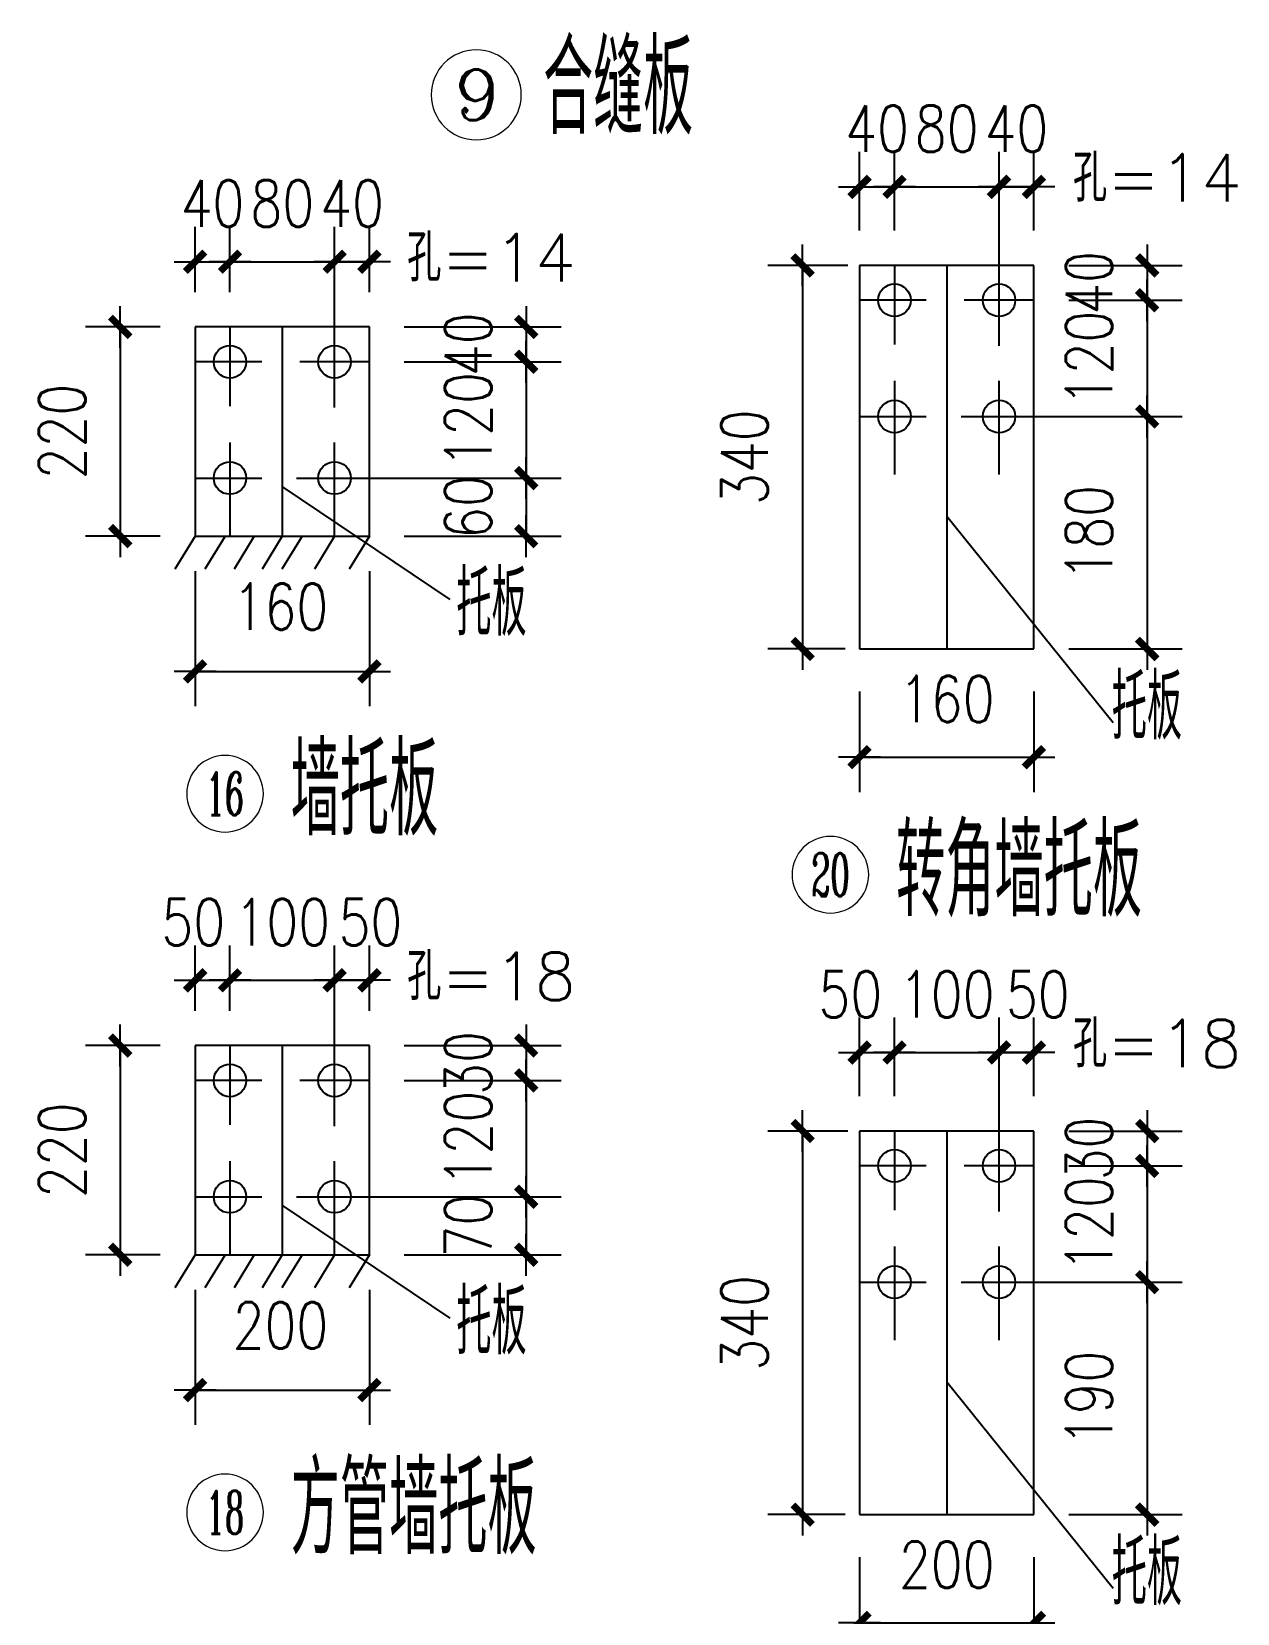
# Model space of a CAD drawing. Header units: millimetres. Extents: x 2451220 to 4527627, y -5186613 to -1639140.
# Drawn here: x 2491726 to 2494838, y -1704867 to -1700784 of the extents above; entities that cross this region are included whole.
import ezdxf
from ezdxf.enums import TextEntityAlignment as Align

# ---------------------------------------------------------------- set-up
doc = ezdxf.new("R2010")
doc.units = ezdxf.units.MM
doc.header["$LTSCALE"] = 1000
doc.header["$PDMODE"] = 34
doc.linetypes.add('CENTER', pattern=[50.8, 31.75, -6.35, 6.35, -6.35])
doc.layers.add('轴线层', color=1, linetype='CENTER', lineweight=15)
doc.layers.add('钢架', color=7, linetype='Continuous', lineweight=25)
doc.styles.add('COMPLEX', font='COMPLEX')
doc.styles.add('DIM_FONT', font='simplex.shx', dxfattribs={"width": 0.8, "bigfont": 'hztxt.shx'})
doc.styles.add('hz', font='gbenor.shx', dxfattribs={"width": 0.75, "height": 100, "bigfont": 'gbcbig.shx'})
doc.styles.get("Standard").update_dxf_attribs({"font": 'txt', "bigfont": 'gbcbig.shx'})
doc.dimstyles.new('WGH(3)', dxfattribs={"dimscale": 1.2, "dimtxt": 100, "dimasz": 0.3, "dimexe": 75, "dimexo": 75, "dimgap": 75, "dimtad": 1, "dimdec": 0, "dimlfac": 0.333333, "dimzin": 0, "dimdsep": 46, "dimtxsty": 'DIM_FONT', "dimblk1": '_DIMX', "dimblk2": '_DIMX', "dimsah": 1, "dimcen": 0.09, "dimclrd": 3, "dimclre": 3, "dimclrt": 7, "dimazin": 0, "dimtfac": 1, "dimtdec": 0, "dimtix": 1, "dimtmove": 2, "dimatfit": 3, "dimldrblk": '_DIMX', "dimfxl": 1, "dimtolj": 1, "dimtzin": 0, "dimarcsym": 0})

# ---------------------------------------------------------------- blocks, each defined once
blk = doc.blocks.new('轴线标号')
at = {"lineweight": 13}
blk.add_circle((0, 0), 0.5, dxfattribs=at)
at = {"layer": '钢架', "lineweight": 13, "style": 'COMPLEX', "width": 1.041667}
blk.add_attdef('A', text='', height=0.56, dxfattribs=at).set_placement((-0.25, -0.28), (0.25, -0.28), align=Align.FIT)
blk = doc.blocks.new('_DIMX')
blk.add_line((-150, 0), (150, 0))
at = {"const_width": 50}
blk.add_lwpolyline([(-70, -70), (70, 70)], dxfattribs=at)
blk = doc.blocks.new('*D380')
at = {"color": 3, "lineweight": -2}
for p, q in [((2493832.7, -1701387.8), (2493625.8, -1701387.8)), ((2493715.8, -1701388.1), (2493715.8, -1702377.4)), ((2493825.7, -1702377.8), (2493625.8, -1702377.8))]:
    blk.add_line(p, q, dxfattribs=at)
at = {"layer": 'Defpoints', "color": 0}
for p in [(2493922.7, -1701387.8), (2493715.8, -1702377.8), (2493915.7, -1702377.8)]:
    blk.add_point(p, dxfattribs=at)
at = {"color": 3, "lineweight": -2, "xscale": 0.36, "yscale": 0.36, "zscale": 0.36}
for p, rotation in [((2493715.8, -1701387.8), 90), ((2493715.8, -1702377.8), 270)]:
    blk.add_blockref('_DIMX', p, dxfattribs=dict(at, rotation=rotation))
at = {"color": 7, "insert": (2493565.8, -1701882.8), "char_height": 120, "attachment_point": 5, "rotation": 90, "style": 'DIM_FONT'}
blk.add_mtext('\\A1;340', dxfattribs=at)
blk = doc.blocks.new('*D1813')
at = {"color": 3, "lineweight": -2}
for p, q in [((2494402.7, -1701387.8), (2494695, -1701387.8)), ((2494605, -1701387.4), (2494605, -1701387)), ((2494605, -1701387.8), (2494605, -1701477.8)), ((2494402.7, -1701477.8), (2494695, -1701477.8)), ((2494605, -1701478.1), (2494605, -1701478.5))]:
    blk.add_line(p, q, dxfattribs=at)
at = {"layer": 'Defpoints', "color": 0}
for p in [(2494312.7, -1701387.8), (2494312.7, -1701477.8), (2494605, -1701477.8)]:
    blk.add_point(p, dxfattribs=at)
at = {"color": 3, "lineweight": -2, "xscale": 0.36, "yscale": 0.36, "zscale": 0.36}
for p, rotation in [((2494605, -1701387.8), 270), ((2494605, -1701477.8), 90)]:
    blk.add_blockref('_DIMX', p, dxfattribs=dict(at, rotation=rotation))
at = {"color": 7, "insert": (2494455, -1701432.8), "char_height": 120, "attachment_point": 5, "rotation": 90, "style": 'DIM_FONT'}
blk.add_mtext('\\A1;40', dxfattribs=at)
blk = doc.blocks.new('*D1814')
at = {"color": 3, "lineweight": -2}
for p, q in [((2494402.7, -1701477.8), (2494695, -1701477.8)), ((2494605, -1701477.4), (2494605, -1701477)), ((2494605, -1701477.8), (2494605, -1701777.8)), ((2494124.6, -1701777.8), (2494695, -1701777.8)), ((2494605, -1701778.1), (2494605, -1701778.5))]:
    blk.add_line(p, q, dxfattribs=at)
at = {"layer": 'Defpoints', "color": 0}
for p in [(2494312.7, -1701477.8), (2494034.6, -1701777.8), (2494605, -1701777.8)]:
    blk.add_point(p, dxfattribs=at)
at = {"color": 3, "lineweight": -2, "xscale": 0.36, "yscale": 0.36, "zscale": 0.36}
for p, rotation in [((2494605, -1701477.8), 270), ((2494605, -1701777.8), 90)]:
    blk.add_blockref('_DIMX', p, dxfattribs=dict(at, rotation=rotation))
at = {"color": 7, "insert": (2494455, -1701627.8), "char_height": 120, "attachment_point": 5, "rotation": 90, "style": 'DIM_FONT'}
blk.add_mtext('\\A1;120', dxfattribs=at)
blk = doc.blocks.new('*D1815')
at = {"color": 3, "lineweight": -2}
for p, q in [((2494402.7, -1701777.8), (2494695, -1701777.8)), ((2494605, -1701778.1), (2494605, -1702377.4)), ((2494402.7, -1702377.8), (2494695, -1702377.8))]:
    blk.add_line(p, q, dxfattribs=at)
at = {"layer": 'Defpoints', "color": 0}
for p in [(2494312.7, -1701777.8), (2494312.7, -1702377.8), (2494605, -1702377.8)]:
    blk.add_point(p, dxfattribs=at)
at = {"color": 3, "lineweight": -2, "xscale": 0.36, "yscale": 0.36, "zscale": 0.36}
for p, rotation in [((2494605, -1701777.8), 90), ((2494605, -1702377.8), 270)]:
    blk.add_blockref('_DIMX', p, dxfattribs=dict(at, rotation=rotation))
at = {"color": 7, "insert": (2494455, -1702077.8), "char_height": 120, "attachment_point": 5, "rotation": 90, "style": 'DIM_FONT'}
blk.add_mtext('\\A1;180', dxfattribs=at)
blk = doc.blocks.new('*D1816')
at = {"color": 3, "lineweight": -2}
for p, q in [((2493862.7, -1701297.8), (2493862.7, -1701095.1)), ((2493952.7, -1701297.8), (2493952.7, -1701095.1)), ((2493862.4, -1701185.1), (2493862, -1701185.1)), ((2493862.7, -1701185.1), (2493952.7, -1701185.1)), ((2493953.1, -1701185.1), (2493953.5, -1701185.1))]:
    blk.add_line(p, q, dxfattribs=at)
at = {"layer": 'Defpoints', "color": 0}
for p in [(2493952.7, -1701185.1), (2493862.7, -1701387.8), (2493952.7, -1701387.8)]:
    blk.add_point(p, dxfattribs=at)
at = {"color": 3, "lineweight": -2, "xscale": 0.36, "yscale": 0.36, "zscale": 0.36}
blk.add_blockref('_DIMX', (2493862.7, -1701185.1), dxfattribs=at)
at = {"color": 3, "lineweight": -2, "xscale": 0.36, "yscale": 0.36, "zscale": 0.36, "rotation": 180}
blk.add_blockref('_DIMX', (2493952.7, -1701185.1), dxfattribs=at)
at = {"color": 7, "insert": (2493907.7, -1701035.1), "char_height": 120, "attachment_point": 5, "style": 'DIM_FONT'}
blk.add_mtext('\\A1;40', dxfattribs=at)
blk = doc.blocks.new('*D1817')
at = {"color": 3, "lineweight": -2}
for p, q in [((2493952.7, -1701297.8), (2493952.7, -1701095.1)), ((2494222.7, -1701595.8), (2494222.7, -1701095.1)), ((2493952.4, -1701185.1), (2493952, -1701185.1)), ((2493952.7, -1701185.1), (2494222.7, -1701185.1)), ((2494223.1, -1701185.1), (2494223.5, -1701185.1))]:
    blk.add_line(p, q, dxfattribs=at)
at = {"layer": 'Defpoints', "color": 0}
for p in [(2494222.7, -1701185.1), (2493952.7, -1701387.8), (2494222.7, -1701685.8)]:
    blk.add_point(p, dxfattribs=at)
at = {"color": 3, "lineweight": -2, "xscale": 0.36, "yscale": 0.36, "zscale": 0.36}
blk.add_blockref('_DIMX', (2493952.7, -1701185.1), dxfattribs=at)
at = {"color": 3, "lineweight": -2, "xscale": 0.36, "yscale": 0.36, "zscale": 0.36, "rotation": 180}
blk.add_blockref('_DIMX', (2494222.7, -1701185.1), dxfattribs=at)
at = {"color": 7, "insert": (2494087.7, -1701035.1), "char_height": 120, "attachment_point": 5, "style": 'DIM_FONT'}
blk.add_mtext('\\A1;80', dxfattribs=at)
blk = doc.blocks.new('*D1818')
at = {"color": 3, "lineweight": -2}
for p, q in [((2494222.7, -1701595.8), (2494222.7, -1701095.1)), ((2494312.7, -1701297.8), (2494312.7, -1701095.1)), ((2494222.4, -1701185.1), (2494222, -1701185.1)), ((2494222.7, -1701185.1), (2494312.7, -1701185.1)), ((2494313.1, -1701185.1), (2494313.5, -1701185.1))]:
    blk.add_line(p, q, dxfattribs=at)
at = {"layer": 'Defpoints', "color": 0}
for p in [(2494312.7, -1701185.1), (2494312.7, -1701387.8), (2494222.7, -1701685.8)]:
    blk.add_point(p, dxfattribs=at)
at = {"color": 3, "lineweight": -2, "xscale": 0.36, "yscale": 0.36, "zscale": 0.36}
blk.add_blockref('_DIMX', (2494222.7, -1701185.1), dxfattribs=at)
at = {"color": 3, "lineweight": -2, "xscale": 0.36, "yscale": 0.36, "zscale": 0.36, "rotation": 180}
blk.add_blockref('_DIMX', (2494312.7, -1701185.1), dxfattribs=at)
at = {"color": 7, "insert": (2494267.7, -1701035.1), "char_height": 120, "attachment_point": 5, "style": 'DIM_FONT'}
blk.add_mtext('\\A1;40', dxfattribs=at)
blk = doc.blocks.new('*D381')
at = {"color": 3, "lineweight": -2}
for p, q in [((2493862.7, -1702487.9), (2493862.7, -1702747)), ((2494312.7, -1702487.9), (2494312.7, -1702747)), ((2493863.1, -1702657), (2494312.4, -1702657))]:
    blk.add_line(p, q, dxfattribs=at)
at = {"layer": 'Defpoints', "color": 0}
for p in [(2493862.7, -1702397.9), (2494312.7, -1702397.9), (2494312.7, -1702657)]:
    blk.add_point(p, dxfattribs=at)
at = {"color": 3, "lineweight": -2, "xscale": 0.36, "yscale": 0.36, "zscale": 0.36, "rotation": 180}
blk.add_blockref('_DIMX', (2493862.7, -1702657), dxfattribs=at)
at = {"color": 3, "lineweight": -2, "xscale": 0.36, "yscale": 0.36, "zscale": 0.36}
blk.add_blockref('_DIMX', (2494312.7, -1702657), dxfattribs=at)
at = {"color": 7, "insert": (2494087.7, -1702507), "char_height": 120, "attachment_point": 5, "style": 'DIM_FONT'}
blk.add_mtext('\\A1;160', dxfattribs=at)
blk = doc.blocks.new('*D1819')
at = {"color": 3, "lineweight": -2}
for p, q in [((2492057.7, -1701546.6), (2491864.5, -1701546.6)), ((2491954.5, -1701547), (2491954.5, -1702086.3)), ((2492057.7, -1702086.6), (2491864.5, -1702086.6))]:
    blk.add_line(p, q, dxfattribs=at)
at = {"layer": 'Defpoints', "color": 0}
for p in [(2492147.7, -1701546.6), (2491954.5, -1702086.6), (2492147.7, -1702086.6)]:
    blk.add_point(p, dxfattribs=at)
at = {"color": 3, "lineweight": -2, "xscale": 0.36, "yscale": 0.36, "zscale": 0.36}
for p, rotation in [((2491954.5, -1701546.6), 90), ((2491954.5, -1702086.6), 270)]:
    blk.add_blockref('_DIMX', p, dxfattribs=dict(at, rotation=rotation))
at = {"color": 7, "insert": (2491804.5, -1701816.6), "char_height": 120, "attachment_point": 5, "rotation": 90, "style": 'DIM_FONT'}
blk.add_mtext('\\A1;220', dxfattribs=at)
blk = doc.blocks.new('*D1820')
at = {"color": 3, "lineweight": -2}
for p, q in [((2492687.7, -1701546.6), (2493092.3, -1701546.6)), ((2493002.3, -1701546.3), (2493002.3, -1701545.9)), ((2493002.3, -1701546.6), (2493002.3, -1701636.6)), ((2492687.7, -1701636.6), (2493092.3, -1701636.6)), ((2493002.3, -1701637), (2493002.3, -1701637.3))]:
    blk.add_line(p, q, dxfattribs=at)
at = {"layer": 'Defpoints', "color": 0}
for p in [(2492597.7, -1701546.6), (2492597.7, -1701636.6), (2493002.3, -1701636.6)]:
    blk.add_point(p, dxfattribs=at)
at = {"color": 3, "lineweight": -2, "xscale": 0.36, "yscale": 0.36, "zscale": 0.36}
for p, rotation in [((2493002.3, -1701546.6), 270), ((2493002.3, -1701636.6), 90)]:
    blk.add_blockref('_DIMX', p, dxfattribs=dict(at, rotation=rotation))
at = {"color": 7, "insert": (2492852.3, -1701591.6), "char_height": 120, "attachment_point": 5, "rotation": 90, "style": 'DIM_FONT'}
blk.add_mtext('\\A1;40', dxfattribs=at)
blk = doc.blocks.new('*D1821')
at = {"color": 3, "lineweight": -2}
for p, q in [((2492687.7, -1701636.6), (2493092.3, -1701636.6)), ((2493002.3, -1701636.3), (2493002.3, -1701635.9)), ((2493002.3, -1701636.6), (2493002.3, -1701936.6)), ((2492409.6, -1701936.6), (2493092.3, -1701936.6)), ((2493002.3, -1701937), (2493002.3, -1701937.3))]:
    blk.add_line(p, q, dxfattribs=at)
at = {"layer": 'Defpoints', "color": 0}
for p in [(2492597.7, -1701636.6), (2492319.6, -1701936.6), (2493002.3, -1701936.6)]:
    blk.add_point(p, dxfattribs=at)
at = {"color": 3, "lineweight": -2, "xscale": 0.36, "yscale": 0.36, "zscale": 0.36}
for p, rotation in [((2493002.3, -1701636.6), 270), ((2493002.3, -1701936.6), 90)]:
    blk.add_blockref('_DIMX', p, dxfattribs=dict(at, rotation=rotation))
at = {"color": 7, "insert": (2492852.3, -1701786.6), "char_height": 120, "attachment_point": 5, "rotation": 90, "style": 'DIM_FONT'}
blk.add_mtext('\\A1;120', dxfattribs=at)
blk = doc.blocks.new('*D1822')
at = {"color": 3, "lineweight": -2}
for p, q in [((2492409.6, -1701936.6), (2493092.3, -1701936.6)), ((2493002.3, -1701936.3), (2493002.3, -1701935.9)), ((2493002.3, -1701936.6), (2493002.3, -1702086.6)), ((2492687.7, -1702086.6), (2493092.3, -1702086.6)), ((2493002.3, -1702087), (2493002.3, -1702087.3))]:
    blk.add_line(p, q, dxfattribs=at)
at = {"layer": 'Defpoints', "color": 0}
for p in [(2492319.6, -1701936.6), (2492597.7, -1702086.6), (2493002.3, -1702086.6)]:
    blk.add_point(p, dxfattribs=at)
at = {"color": 3, "lineweight": -2, "xscale": 0.36, "yscale": 0.36, "zscale": 0.36}
for p, rotation in [((2493002.3, -1701936.6), 270), ((2493002.3, -1702086.6), 90)]:
    blk.add_blockref('_DIMX', p, dxfattribs=dict(at, rotation=rotation))
at = {"color": 7, "insert": (2492852.3, -1702011.6), "char_height": 120, "attachment_point": 5, "rotation": 90, "style": 'DIM_FONT'}
blk.add_mtext('\\A1;60', dxfattribs=at)
blk = doc.blocks.new('*D1823')
at = {"color": 3, "lineweight": -2}
for p, q in [((2492147.7, -1701456.6), (2492147.7, -1701288.2)), ((2492237.7, -1701456.6), (2492237.7, -1701288.2)), ((2492147.4, -1701378.2), (2492147, -1701378.2)), ((2492147.7, -1701378.2), (2492237.7, -1701378.2)), ((2492238.1, -1701378.2), (2492238.5, -1701378.2))]:
    blk.add_line(p, q, dxfattribs=at)
at = {"layer": 'Defpoints', "color": 0}
for p in [(2492237.7, -1701378.2), (2492147.7, -1701546.6), (2492237.7, -1701546.6)]:
    blk.add_point(p, dxfattribs=at)
at = {"color": 3, "lineweight": -2, "xscale": 0.36, "yscale": 0.36, "zscale": 0.36}
blk.add_blockref('_DIMX', (2492147.7, -1701378.2), dxfattribs=at)
at = {"color": 3, "lineweight": -2, "xscale": 0.36, "yscale": 0.36, "zscale": 0.36, "rotation": 180}
blk.add_blockref('_DIMX', (2492237.7, -1701378.2), dxfattribs=at)
at = {"color": 7, "insert": (2492192.7, -1701228.2), "char_height": 120, "attachment_point": 5, "style": 'DIM_FONT'}
blk.add_mtext('\\A1;40', dxfattribs=at)
blk = doc.blocks.new('*D1824')
at = {"color": 3, "lineweight": -2}
for p, q in [((2492237.7, -1701456.6), (2492237.7, -1701288.2)), ((2492507.7, -1701754.6), (2492507.7, -1701288.2)), ((2492237.4, -1701378.2), (2492237, -1701378.2)), ((2492237.7, -1701378.2), (2492507.7, -1701378.2)), ((2492508.1, -1701378.2), (2492508.5, -1701378.2))]:
    blk.add_line(p, q, dxfattribs=at)
at = {"layer": 'Defpoints', "color": 0}
for p in [(2492507.7, -1701378.2), (2492237.7, -1701546.6), (2492507.7, -1701844.6)]:
    blk.add_point(p, dxfattribs=at)
at = {"color": 3, "lineweight": -2, "xscale": 0.36, "yscale": 0.36, "zscale": 0.36}
blk.add_blockref('_DIMX', (2492237.7, -1701378.2), dxfattribs=at)
at = {"color": 3, "lineweight": -2, "xscale": 0.36, "yscale": 0.36, "zscale": 0.36, "rotation": 180}
blk.add_blockref('_DIMX', (2492507.7, -1701378.2), dxfattribs=at)
at = {"color": 7, "insert": (2492372.7, -1701228.2), "char_height": 120, "attachment_point": 5, "style": 'DIM_FONT'}
blk.add_mtext('\\A1;80', dxfattribs=at)
blk = doc.blocks.new('*D1825')
at = {"color": 3, "lineweight": -2}
for p, q in [((2492507.7, -1701754.6), (2492507.7, -1701288.2)), ((2492597.7, -1701456.6), (2492597.7, -1701288.2)), ((2492507.4, -1701378.2), (2492507, -1701378.2)), ((2492507.7, -1701378.2), (2492597.7, -1701378.2)), ((2492598.1, -1701378.2), (2492598.5, -1701378.2))]:
    blk.add_line(p, q, dxfattribs=at)
at = {"layer": 'Defpoints', "color": 0}
for p in [(2492597.7, -1701378.2), (2492597.7, -1701546.6), (2492507.7, -1701844.6)]:
    blk.add_point(p, dxfattribs=at)
at = {"color": 3, "lineweight": -2, "xscale": 0.36, "yscale": 0.36, "zscale": 0.36}
blk.add_blockref('_DIMX', (2492507.7, -1701378.2), dxfattribs=at)
at = {"color": 3, "lineweight": -2, "xscale": 0.36, "yscale": 0.36, "zscale": 0.36, "rotation": 180}
blk.add_blockref('_DIMX', (2492597.7, -1701378.2), dxfattribs=at)
at = {"color": 7, "insert": (2492552.7, -1701228.2), "char_height": 120, "attachment_point": 5, "style": 'DIM_FONT'}
blk.add_mtext('\\A1;40', dxfattribs=at)
blk = doc.blocks.new('*D382')
at = {"color": 3, "lineweight": -2}
for p, q in [((2492147.7, -1702176.6), (2492147.7, -1702525.7)), ((2492597.7, -1702176.6), (2492597.7, -1702525.7)), ((2492148.1, -1702435.7), (2492597.4, -1702435.7))]:
    blk.add_line(p, q, dxfattribs=at)
at = {"layer": 'Defpoints', "color": 0}
for p in [(2492147.7, -1702086.6), (2492597.7, -1702086.6), (2492597.7, -1702435.7)]:
    blk.add_point(p, dxfattribs=at)
at = {"color": 3, "lineweight": -2, "xscale": 0.36, "yscale": 0.36, "zscale": 0.36, "rotation": 180}
blk.add_blockref('_DIMX', (2492147.7, -1702435.7), dxfattribs=at)
at = {"color": 3, "lineweight": -2, "xscale": 0.36, "yscale": 0.36, "zscale": 0.36}
blk.add_blockref('_DIMX', (2492597.7, -1702435.7), dxfattribs=at)
at = {"color": 7, "insert": (2492368.1, -1702268.7), "char_height": 120, "attachment_point": 5, "style": 'DIM_FONT'}
blk.add_mtext('\\A1;160', dxfattribs=at)
blk = doc.blocks.new('*D1826')
at = {"color": 3, "lineweight": -2}
for p, q in [((2492057.7, -1703401.4), (2491864.5, -1703401.4)), ((2491954.5, -1703401.7), (2491954.5, -1703941)), ((2492057.7, -1703941.4), (2491864.5, -1703941.4))]:
    blk.add_line(p, q, dxfattribs=at)
at = {"layer": 'Defpoints', "color": 0}
for p in [(2492147.7, -1703401.4), (2491954.5, -1703941.4), (2492147.7, -1703941.4)]:
    blk.add_point(p, dxfattribs=at)
at = {"color": 3, "lineweight": -2, "xscale": 0.36, "yscale": 0.36, "zscale": 0.36}
for p, rotation in [((2491954.5, -1703401.4), 90), ((2491954.5, -1703941.4), 270)]:
    blk.add_blockref('_DIMX', p, dxfattribs=dict(at, rotation=rotation))
at = {"color": 7, "insert": (2491804.5, -1703671.4), "char_height": 120, "attachment_point": 5, "rotation": 90, "style": 'DIM_FONT'}
blk.add_mtext('\\A1;220', dxfattribs=at)
blk = doc.blocks.new('*D1827')
at = {"color": 3, "lineweight": -2}
for p, q in [((2492687.7, -1703401.4), (2493092.3, -1703401.4)), ((2493002.3, -1703401), (2493002.3, -1703400.6)), ((2493002.3, -1703401.4), (2493002.3, -1703491.4)), ((2492687.7, -1703491.4), (2493092.3, -1703491.4)), ((2493002.3, -1703491.7), (2493002.3, -1703492.1))]:
    blk.add_line(p, q, dxfattribs=at)
at = {"layer": 'Defpoints', "color": 0}
for p in [(2492597.7, -1703401.4), (2492597.7, -1703491.4), (2493002.3, -1703491.4)]:
    blk.add_point(p, dxfattribs=at)
at = {"color": 3, "lineweight": -2, "xscale": 0.36, "yscale": 0.36, "zscale": 0.36}
for p, rotation in [((2493002.3, -1703401.4), 270), ((2493002.3, -1703491.4), 90)]:
    blk.add_blockref('_DIMX', p, dxfattribs=dict(at, rotation=rotation))
at = {"color": 7, "insert": (2492852.3, -1703446.4), "char_height": 120, "attachment_point": 5, "rotation": 90, "style": 'DIM_FONT'}
blk.add_mtext('\\A1;30', dxfattribs=at)
blk = doc.blocks.new('*D1828')
at = {"color": 3, "lineweight": -2}
for p, q in [((2492687.7, -1703491.4), (2493092.3, -1703491.4)), ((2493002.3, -1703491), (2493002.3, -1703490.6)), ((2493002.3, -1703491.4), (2493002.3, -1703791.4)), ((2492409.6, -1703791.4), (2493092.3, -1703791.4)), ((2493002.3, -1703791.7), (2493002.3, -1703792.1))]:
    blk.add_line(p, q, dxfattribs=at)
at = {"layer": 'Defpoints', "color": 0}
for p in [(2492597.7, -1703491.4), (2492319.6, -1703791.4), (2493002.3, -1703791.4)]:
    blk.add_point(p, dxfattribs=at)
at = {"color": 3, "lineweight": -2, "xscale": 0.36, "yscale": 0.36, "zscale": 0.36}
for p, rotation in [((2493002.3, -1703491.4), 270), ((2493002.3, -1703791.4), 90)]:
    blk.add_blockref('_DIMX', p, dxfattribs=dict(at, rotation=rotation))
at = {"color": 7, "insert": (2492852.3, -1703641.4), "char_height": 120, "attachment_point": 5, "rotation": 90, "style": 'DIM_FONT'}
blk.add_mtext('\\A1;120', dxfattribs=at)
blk = doc.blocks.new('*D1829')
at = {"color": 3, "lineweight": -2}
for p, q in [((2492409.6, -1703791.4), (2493092.3, -1703791.4)), ((2493002.3, -1703791), (2493002.3, -1703790.6)), ((2493002.3, -1703791.4), (2493002.3, -1703941.4)), ((2492687.7, -1703941.4), (2493092.3, -1703941.4)), ((2493002.3, -1703941.7), (2493002.3, -1703942.1))]:
    blk.add_line(p, q, dxfattribs=at)
at = {"layer": 'Defpoints', "color": 0}
for p in [(2492319.6, -1703791.4), (2492597.7, -1703941.4), (2493002.3, -1703941.4)]:
    blk.add_point(p, dxfattribs=at)
at = {"color": 3, "lineweight": -2, "xscale": 0.36, "yscale": 0.36, "zscale": 0.36}
for p, rotation in [((2493002.3, -1703791.4), 270), ((2493002.3, -1703941.4), 90)]:
    blk.add_blockref('_DIMX', p, dxfattribs=dict(at, rotation=rotation))
at = {"color": 7, "insert": (2492852.3, -1703866.4), "char_height": 120, "attachment_point": 5, "rotation": 90, "style": 'DIM_FONT'}
blk.add_mtext('\\A1;70', dxfattribs=at)
blk = doc.blocks.new('*D1830')
at = {"color": 3, "lineweight": -2}
for p, q in [((2492147.7, -1703311.4), (2492147.7, -1703142.9)), ((2492237.7, -1703311.4), (2492237.7, -1703142.9)), ((2492147.4, -1703232.9), (2492147, -1703232.9)), ((2492147.7, -1703232.9), (2492237.7, -1703232.9)), ((2492238.1, -1703232.9), (2492238.5, -1703232.9))]:
    blk.add_line(p, q, dxfattribs=at)
at = {"layer": 'Defpoints', "color": 0}
for p in [(2492237.7, -1703232.9), (2492147.7, -1703401.4), (2492237.7, -1703401.4)]:
    blk.add_point(p, dxfattribs=at)
at = {"color": 3, "lineweight": -2, "xscale": 0.36, "yscale": 0.36, "zscale": 0.36}
blk.add_blockref('_DIMX', (2492147.7, -1703232.9), dxfattribs=at)
at = {"color": 3, "lineweight": -2, "xscale": 0.36, "yscale": 0.36, "zscale": 0.36, "rotation": 180}
blk.add_blockref('_DIMX', (2492237.7, -1703232.9), dxfattribs=at)
at = {"color": 7, "insert": (2492142.9, -1703082.9), "char_height": 120, "attachment_point": 5, "style": 'DIM_FONT'}
blk.add_mtext('\\A1;50', dxfattribs=at)
blk = doc.blocks.new('*D1831')
at = {"color": 3, "lineweight": -2}
for p, q in [((2492237.7, -1703311.4), (2492237.7, -1703142.9)), ((2492507.7, -1703609.4), (2492507.7, -1703142.9)), ((2492237.4, -1703232.9), (2492237, -1703232.9)), ((2492237.7, -1703232.9), (2492507.7, -1703232.9)), ((2492508.1, -1703232.9), (2492508.5, -1703232.9))]:
    blk.add_line(p, q, dxfattribs=at)
at = {"layer": 'Defpoints', "color": 0}
for p in [(2492507.7, -1703232.9), (2492237.7, -1703401.4), (2492507.7, -1703699.4)]:
    blk.add_point(p, dxfattribs=at)
at = {"color": 3, "lineweight": -2, "xscale": 0.36, "yscale": 0.36, "zscale": 0.36}
blk.add_blockref('_DIMX', (2492237.7, -1703232.9), dxfattribs=at)
at = {"color": 3, "lineweight": -2, "xscale": 0.36, "yscale": 0.36, "zscale": 0.36, "rotation": 180}
blk.add_blockref('_DIMX', (2492507.7, -1703232.9), dxfattribs=at)
at = {"color": 7, "insert": (2492372.7, -1703082.9), "char_height": 120, "attachment_point": 5, "style": 'DIM_FONT'}
blk.add_mtext('\\A1;100', dxfattribs=at)
blk = doc.blocks.new('*D1832')
at = {"color": 3, "lineweight": -2}
for p, q in [((2492507.7, -1703609.4), (2492507.7, -1703142.9)), ((2492597.7, -1703311.4), (2492597.7, -1703142.9)), ((2492507.4, -1703232.9), (2492507, -1703232.9)), ((2492507.7, -1703232.9), (2492597.7, -1703232.9)), ((2492598.1, -1703232.9), (2492598.5, -1703232.9))]:
    blk.add_line(p, q, dxfattribs=at)
at = {"layer": 'Defpoints', "color": 0}
for p in [(2492597.7, -1703232.9), (2492597.7, -1703401.4), (2492507.7, -1703699.4)]:
    blk.add_point(p, dxfattribs=at)
at = {"color": 3, "lineweight": -2, "xscale": 0.36, "yscale": 0.36, "zscale": 0.36}
blk.add_blockref('_DIMX', (2492507.7, -1703232.9), dxfattribs=at)
at = {"color": 3, "lineweight": -2, "xscale": 0.36, "yscale": 0.36, "zscale": 0.36, "rotation": 180}
blk.add_blockref('_DIMX', (2492597.7, -1703232.9), dxfattribs=at)
at = {"color": 7, "insert": (2492600.3, -1703082.9), "char_height": 120, "attachment_point": 5, "style": 'DIM_FONT'}
blk.add_mtext('\\A1;50', dxfattribs=at)
blk = doc.blocks.new('*D383')
at = {"color": 3, "lineweight": -2}
for p, q in [((2492147.7, -1704031.4), (2492147.7, -1704380.5)), ((2492597.7, -1704031.4), (2492597.7, -1704380.5)), ((2492148.1, -1704290.5), (2492597.4, -1704290.5))]:
    blk.add_line(p, q, dxfattribs=at)
at = {"layer": 'Defpoints', "color": 0}
for p in [(2492147.7, -1703941.4), (2492597.7, -1703941.4), (2492597.7, -1704290.5)]:
    blk.add_point(p, dxfattribs=at)
at = {"color": 3, "lineweight": -2, "xscale": 0.36, "yscale": 0.36, "zscale": 0.36, "rotation": 180}
blk.add_blockref('_DIMX', (2492147.7, -1704290.5), dxfattribs=at)
at = {"color": 3, "lineweight": -2, "xscale": 0.36, "yscale": 0.36, "zscale": 0.36}
blk.add_blockref('_DIMX', (2492597.7, -1704290.5), dxfattribs=at)
at = {"color": 7, "insert": (2492368.1, -1704123.5), "char_height": 120, "attachment_point": 5, "style": 'DIM_FONT'}
blk.add_mtext('\\A1;200', dxfattribs=at)
blk = doc.blocks.new('*D384')
at = {"color": 3, "lineweight": -2}
for p, q in [((2493832.7, -1703622), (2493625.8, -1703622)), ((2493715.8, -1703622.3), (2493715.8, -1704611.6)), ((2493825.7, -1704612), (2493625.8, -1704612))]:
    blk.add_line(p, q, dxfattribs=at)
at = {"layer": 'Defpoints', "color": 0}
for p in [(2493922.7, -1703622), (2493715.8, -1704612), (2493915.7, -1704612)]:
    blk.add_point(p, dxfattribs=at)
at = {"color": 3, "lineweight": -2, "xscale": 0.36, "yscale": 0.36, "zscale": 0.36}
for p, rotation in [((2493715.8, -1703622), 90), ((2493715.8, -1704612), 270)]:
    blk.add_blockref('_DIMX', p, dxfattribs=dict(at, rotation=rotation))
at = {"color": 7, "insert": (2493565.8, -1704117), "char_height": 120, "attachment_point": 5, "rotation": 90, "style": 'DIM_FONT'}
blk.add_mtext('\\A1;340', dxfattribs=at)
blk = doc.blocks.new('*D1833')
at = {"color": 3, "lineweight": -2}
for p, q in [((2494402.7, -1703622), (2494695, -1703622)), ((2494605, -1703621.6), (2494605, -1703621.2)), ((2494605, -1703622), (2494605, -1703712)), ((2494402.7, -1703712), (2494695, -1703712)), ((2494605, -1703712.3), (2494605, -1703712.7))]:
    blk.add_line(p, q, dxfattribs=at)
at = {"layer": 'Defpoints', "color": 0}
for p in [(2494312.7, -1703622), (2494312.7, -1703712), (2494605, -1703712)]:
    blk.add_point(p, dxfattribs=at)
at = {"color": 3, "lineweight": -2, "xscale": 0.36, "yscale": 0.36, "zscale": 0.36}
for p, rotation in [((2494605, -1703622), 270), ((2494605, -1703712), 90)]:
    blk.add_blockref('_DIMX', p, dxfattribs=dict(at, rotation=rotation))
at = {"color": 7, "insert": (2494455, -1703667), "char_height": 120, "attachment_point": 5, "rotation": 90, "style": 'DIM_FONT'}
blk.add_mtext('\\A1;30', dxfattribs=at)
blk = doc.blocks.new('*D1834')
at = {"color": 3, "lineweight": -2}
for p, q in [((2494402.7, -1703712), (2494695, -1703712)), ((2494605, -1703711.6), (2494605, -1703711.2)), ((2494605, -1703712), (2494605, -1704012)), ((2494124.6, -1704012), (2494695, -1704012)), ((2494605, -1704012.3), (2494605, -1704012.7))]:
    blk.add_line(p, q, dxfattribs=at)
at = {"layer": 'Defpoints', "color": 0}
for p in [(2494312.7, -1703712), (2494034.6, -1704012), (2494605, -1704012)]:
    blk.add_point(p, dxfattribs=at)
at = {"color": 3, "lineweight": -2, "xscale": 0.36, "yscale": 0.36, "zscale": 0.36}
for p, rotation in [((2494605, -1703712), 270), ((2494605, -1704012), 90)]:
    blk.add_blockref('_DIMX', p, dxfattribs=dict(at, rotation=rotation))
at = {"color": 7, "insert": (2494455, -1703862), "char_height": 120, "attachment_point": 5, "rotation": 90, "style": 'DIM_FONT'}
blk.add_mtext('\\A1;120', dxfattribs=at)
blk = doc.blocks.new('*D1835')
at = {"color": 3, "lineweight": -2}
for p, q in [((2494402.7, -1704012), (2494695, -1704012)), ((2494605, -1704012.3), (2494605, -1704611.6)), ((2494402.7, -1704612), (2494695, -1704612))]:
    blk.add_line(p, q, dxfattribs=at)
at = {"layer": 'Defpoints', "color": 0}
for p in [(2494312.7, -1704012), (2494312.7, -1704612), (2494605, -1704612)]:
    blk.add_point(p, dxfattribs=at)
at = {"color": 3, "lineweight": -2, "xscale": 0.36, "yscale": 0.36, "zscale": 0.36}
for p, rotation in [((2494605, -1704012), 90), ((2494605, -1704612), 270)]:
    blk.add_blockref('_DIMX', p, dxfattribs=dict(at, rotation=rotation))
at = {"color": 7, "insert": (2494455, -1704312), "char_height": 120, "attachment_point": 5, "rotation": 90, "style": 'DIM_FONT'}
blk.add_mtext('\\A1;190', dxfattribs=at)
blk = doc.blocks.new('*D1836')
at = {"color": 3, "lineweight": -2}
for p, q in [((2493862.7, -1703532), (2493862.7, -1703329.3)), ((2493952.7, -1703532), (2493952.7, -1703329.3)), ((2493862.4, -1703419.3), (2493862, -1703419.3)), ((2493862.7, -1703419.3), (2493952.7, -1703419.3)), ((2493953.1, -1703419.3), (2493953.5, -1703419.3))]:
    blk.add_line(p, q, dxfattribs=at)
at = {"layer": 'Defpoints', "color": 0}
for p in [(2493952.7, -1703419.3), (2493862.7, -1703622), (2493952.7, -1703622)]:
    blk.add_point(p, dxfattribs=at)
at = {"color": 3, "lineweight": -2, "xscale": 0.36, "yscale": 0.36, "zscale": 0.36}
blk.add_blockref('_DIMX', (2493862.7, -1703419.3), dxfattribs=at)
at = {"color": 3, "lineweight": -2, "xscale": 0.36, "yscale": 0.36, "zscale": 0.36, "rotation": 180}
blk.add_blockref('_DIMX', (2493952.7, -1703419.3), dxfattribs=at)
at = {"color": 7, "insert": (2493838.9, -1703269.3), "char_height": 120, "attachment_point": 5, "style": 'DIM_FONT'}
blk.add_mtext('\\A1;50', dxfattribs=at)
blk = doc.blocks.new('*D1837')
at = {"color": 3, "lineweight": -2}
for p, q in [((2493952.7, -1703532), (2493952.7, -1703329.3)), ((2494222.7, -1703830), (2494222.7, -1703329.3)), ((2493952.4, -1703419.3), (2493952, -1703419.3)), ((2493952.7, -1703419.3), (2494222.7, -1703419.3)), ((2494223.1, -1703419.3), (2494223.5, -1703419.3))]:
    blk.add_line(p, q, dxfattribs=at)
at = {"layer": 'Defpoints', "color": 0}
for p in [(2494222.7, -1703419.3), (2493952.7, -1703622), (2494222.7, -1703920)]:
    blk.add_point(p, dxfattribs=at)
at = {"color": 3, "lineweight": -2, "xscale": 0.36, "yscale": 0.36, "zscale": 0.36}
blk.add_blockref('_DIMX', (2493952.7, -1703419.3), dxfattribs=at)
at = {"color": 3, "lineweight": -2, "xscale": 0.36, "yscale": 0.36, "zscale": 0.36, "rotation": 180}
blk.add_blockref('_DIMX', (2494222.7, -1703419.3), dxfattribs=at)
at = {"color": 7, "insert": (2494087.7, -1703269.3), "char_height": 120, "attachment_point": 5, "style": 'DIM_FONT'}
blk.add_mtext('\\A1;100', dxfattribs=at)
blk = doc.blocks.new('*D1838')
at = {"color": 3, "lineweight": -2}
for p, q in [((2494222.7, -1703830), (2494222.7, -1703329.3)), ((2494312.7, -1703532), (2494312.7, -1703329.3)), ((2494222.4, -1703419.3), (2494222, -1703419.3)), ((2494222.7, -1703419.3), (2494312.7, -1703419.3)), ((2494313.1, -1703419.3), (2494313.5, -1703419.3))]:
    blk.add_line(p, q, dxfattribs=at)
at = {"layer": 'Defpoints', "color": 0}
for p in [(2494312.7, -1703419.3), (2494312.7, -1703622), (2494222.7, -1703920)]:
    blk.add_point(p, dxfattribs=at)
at = {"color": 3, "lineweight": -2, "xscale": 0.36, "yscale": 0.36, "zscale": 0.36}
blk.add_blockref('_DIMX', (2494222.7, -1703419.3), dxfattribs=at)
at = {"color": 3, "lineweight": -2, "xscale": 0.36, "yscale": 0.36, "zscale": 0.36, "rotation": 180}
blk.add_blockref('_DIMX', (2494312.7, -1703419.3), dxfattribs=at)
at = {"color": 7, "insert": (2494322.8, -1703269.3), "char_height": 120, "attachment_point": 5, "style": 'DIM_FONT'}
blk.add_mtext('\\A1;50', dxfattribs=at)
blk = doc.blocks.new('*D385')
at = {"color": 3, "lineweight": -2}
for p, q in [((2493862.7, -1704722.1), (2493862.7, -1704981.2)), ((2494312.7, -1704722.1), (2494312.7, -1704981.2)), ((2493863.1, -1704891.2), (2494312.4, -1704891.2))]:
    blk.add_line(p, q, dxfattribs=at)
at = {"layer": 'Defpoints', "color": 0}
for p in [(2493862.7, -1704632.1), (2494312.7, -1704632.1), (2494312.7, -1704891.2)]:
    blk.add_point(p, dxfattribs=at)
at = {"color": 3, "lineweight": -2, "xscale": 0.36, "yscale": 0.36, "zscale": 0.36, "rotation": 180}
blk.add_blockref('_DIMX', (2493862.7, -1704891.2), dxfattribs=at)
at = {"color": 3, "lineweight": -2, "xscale": 0.36, "yscale": 0.36, "zscale": 0.36}
blk.add_blockref('_DIMX', (2494312.7, -1704891.2), dxfattribs=at)
at = {"color": 7, "insert": (2494087.7, -1704741.2), "char_height": 120, "attachment_point": 5, "style": 'DIM_FONT'}
blk.add_mtext('\\A1;200', dxfattribs=at)

msp = doc.modelspace()

# ---------------------------------------------------------------- linework, layer by layer
for p, q in [((2493862.7, -1701387.8), (2493862.7, -1702377.8)), ((2494312.7, -1701387.8), (2493862.7, -1701387.8)), ((2493952.7, -1701387.8), (2493952.7, -1701592.1)), ((2494087.7, -1701387.8), (2494087.7, -1702377.8)), ((2494222.7, -1701592.1), (2494222.7, -1701387.8)), ((2494312.7, -1702377.8), (2494312.7, -1701387.8)), ((2494034.6, -1701477.8), (2493862.7, -1701477.8)), ((2494312.7, -1701477.8), (2494132.6, -1701477.8)), ((2492147.7, -1701546.6), (2492147.7, -1702086.6)), ((2492597.7, -1701546.6), (2492147.7, -1701546.6)), ((2492237.7, -1701546.6), (2492237.7, -1701750.9)), ((2492372.7, -1701546.6), (2492372.7, -1702086.6)), ((2492507.7, -1701750.9), (2492507.7, -1701546.6)), ((2492597.7, -1702086.6), (2492597.7, -1701546.6)), ((2492319.6, -1701636.6), (2492147.7, -1701636.6)), ((2492597.7, -1701636.6), (2492417.6, -1701636.6)), ((2493952.7, -1701685.8), (2493952.7, -1701927.8)), ((2494222.7, -1701927.8), (2494222.7, -1701685.8)), ((2493862.7, -1701777.8), (2494034.6, -1701777.8)), ((2494132.6, -1701777.8), (2494312.7, -1701777.8)), ((2492237.7, -1701844.6), (2492237.7, -1702086.6)), ((2492507.7, -1702086.6), (2492507.7, -1701844.6)), ((2492147.7, -1701936.6), (2492319.6, -1701936.6)), ((2492805.8, -1702250.5), (2492372.7, -1701958.8)), ((2492417.6, -1701936.6), (2492597.7, -1701936.6)), ((2494517, -1702568.5), (2494087.7, -1702035.5)), ((2492147.7, -1702086.6), (2492095.7, -1702171.4)), ((2492147.7, -1702086.6), (2492597.7, -1702086.6)), ((2492225, -1702086.6), (2492173, -1702171.4)), ((2492300.4, -1702086.6), (2492248.3, -1702171.4)), ((2492372.7, -1702086.6), (2492320.7, -1702171.4)), ((2492423.7, -1702086.6), (2492371.7, -1702171.4)), ((2492507.7, -1702086.6), (2492455.7, -1702171.4)), ((2492597.7, -1702086.6), (2492545.7, -1702171.4)), ((2493862.7, -1702377.8), (2494312.7, -1702377.8)), ((2492147.7, -1703401.4), (2492147.7, -1703941.4)), ((2492597.7, -1703401.4), (2492147.7, -1703401.4)), ((2492237.7, -1703401.4), (2492237.7, -1703605.7)), ((2492372.7, -1703401.4), (2492372.7, -1703941.4)), ((2492507.7, -1703605.7), (2492507.7, -1703401.4)), ((2492597.7, -1703941.4), (2492597.7, -1703401.4)), ((2492319.6, -1703491.4), (2492147.7, -1703491.4)), ((2492597.7, -1703491.4), (2492417.6, -1703491.4)), ((2493862.7, -1703622), (2493862.7, -1704612)), ((2494312.7, -1703622), (2493862.7, -1703622)), ((2493952.7, -1703622), (2493952.7, -1703826.3)), ((2494087.7, -1703622), (2494087.7, -1704612)), ((2494222.7, -1703826.3), (2494222.7, -1703622)), ((2494312.7, -1704612), (2494312.7, -1703622)), ((2492237.7, -1703699.4), (2492237.7, -1703941.4)), ((2492507.7, -1703941.4), (2492507.7, -1703699.4)), ((2494034.6, -1703712), (2493862.7, -1703712)), ((2494312.7, -1703712), (2494132.6, -1703712)), ((2492147.7, -1703791.4), (2492319.6, -1703791.4)), ((2492417.6, -1703791.4), (2492597.7, -1703791.4)), ((2492805.8, -1704105.3), (2492372.7, -1703813.6)), ((2493952.7, -1703920), (2493952.7, -1704162)), ((2494222.7, -1704162), (2494222.7, -1703920)), ((2492147.7, -1703941.4), (2492095.7, -1704026.2)), ((2492147.7, -1703941.4), (2492597.7, -1703941.4)), ((2492225, -1703941.4), (2492173, -1704026.2)), ((2492300.4, -1703941.4), (2492248.3, -1704026.2)), ((2492372.7, -1703941.4), (2492320.7, -1704026.2)), ((2492423.7, -1703941.4), (2492371.7, -1704026.2)), ((2492507.7, -1703941.4), (2492455.7, -1704026.2)), ((2492597.7, -1703941.4), (2492545.7, -1704026.2)), ((2493862.7, -1704012), (2494034.6, -1704012)), ((2494132.6, -1704012), (2494312.7, -1704012)), ((2494517, -1704802.7), (2494087.7, -1704269.7)), ((2493862.7, -1704612), (2494312.7, -1704612))]:
    msp.add_line(p, q)
for centre in [(2493952.7, -1701477.8), (2494222.7, -1701477.8), (2492237.7, -1701636.6), (2492507.7, -1701636.6), (2493952.7, -1701777.8), (2494222.7, -1701777.8), (2492237.7, -1701936.6), (2492507.7, -1701936.6), (2492237.7, -1703491.4), (2492507.7, -1703491.4), (2493952.7, -1703712), (2494222.7, -1703712), (2492237.7, -1703791.4), (2492507.7, -1703791.4), (2493952.7, -1704012), (2494222.7, -1704012)]:
    msp.add_circle(centre, 42)

# ---------------------------------------------------------------- block references
ref = msp.add_blockref('轴线标号', (2492873.4, -1700947.6), dxfattribs=dict(xscale=-232.4988107294776, yscale=232.4988107294776, zscale=232.4988107293054))
ref.add_attrib('A', '9', dxfattribs={"layer": '钢架', "lineweight": 13, "height": 130.2, "style": 'COMPLEX', "width": 1.339286}).set_placement((2492815.3, -1701012.7), (2492931.6, -1701012.7), align=Align.FIT)
ref = msp.add_blockref('轴线标号', (2492224.9, -1702751.4), dxfattribs=dict(xscale=-197.7854466270655, yscale=197.7854466270655, zscale=197.7854466273605))
ref.add_attrib('A', '16', dxfattribs={"layer": '钢架', "lineweight": 13, "height": 110.76, "style": 'COMPLEX', "width": 0.646552}).set_placement((2492175.4, -1702806.8), (2492274.3, -1702806.8), align=Align.FIT)
ref = msp.add_blockref('轴线标号', (2493787.4, -1702960.4), dxfattribs=dict(xscale=-197.7854466270655, yscale=197.7854466270655, zscale=197.7854466273605))
ref.add_attrib('A', '20', dxfattribs={"layer": '钢架', "lineweight": 13, "height": 110.76, "style": 'COMPLEX', "width": 0.551471}).set_placement((2493738, -1703015.8), (2493836.9, -1703015.8), align=Align.FIT)
ref = msp.add_blockref('轴线标号', (2492224.9, -1704606.2), dxfattribs=dict(xscale=-197.7854466270655, yscale=197.7854466270655, zscale=197.7854466273605))
ref.add_attrib('A', '18', dxfattribs={"layer": '钢架', "lineweight": 13, "height": 110.76, "style": 'COMPLEX', "width": 0.646552}).set_placement((2492175.4, -1704661.5), (2492274.3, -1704661.5), align=Align.FIT)

# ---------------------------------------------------------------- texts
at = {"layer": '轴线层', "color": 4, "linetype": 'ByBlock', "char_height": 122.5, "attachment_point": 1}
for s, insert in [('孔=14', (2494413.6, -1701100.7)), ('孔=14', (2492695, -1701306.6)), ('孔=18', (2492695, -1703161.4)), ('孔=18', (2494413.6, -1703334.9))]:
    msp.add_mtext_dynamic_manual_height_columns(s, width=1506.743, gutter_width=12.5, heights=[336], dxfattribs=dict(at, insert=insert))
at = {"layer": '钢架', "lineweight": 13, "insert": (2493046.1, -1700810.5), "char_height": 238.88, "width": 978.981, "attachment_point": 1, "style": 'hz'}
msp.add_mtext('合缝板', dxfattribs=at)
at = {"layer": '钢架', "lineweight": 13, "attachment_point": 1, "style": 'hz'}
for s, insert, char_height, own_width in [('托板', (2492822, -1702175.9), 168, 688.503), ('托板', (2494513.7, -1702443.3), 168, 688.503), ('墙托板', (2492394.4, -1702624.2), 235.2, 1476.608), ('转角墙托板', (2493956.9, -1702833.3), 235.2, 1476.608), ('托板', (2492822, -1704030.7), 168, 688.503), ('方管墙托板', (2492394.4, -1704479), 235.2, 1476.608), ('托板', (2494513.7, -1704677.5), 168, 688.503)]:
    msp.add_mtext_dynamic_manual_height_columns(s, width=1506.743, gutter_width=12.5, heights=[336], dxfattribs=dict(at, insert=insert, char_height=char_height)).dxf.set("width", own_width)

# ---------------------------------------------------------------- dimensions: what is measured, and where the dimension line sits
for base, p1, p2, text, picture, middle in [((2493952.7, -1701185.1), (2493862.7, -1701387.8), (2493952.7, -1701387.8), '40', '*D1816', (2493907.7, -1701035.1)), ((2494222.7, -1701185.1), (2493952.7, -1701387.8), (2494222.7, -1701685.8), '80', '*D1817', (2494087.7, -1701035.1)), ((2494312.7, -1701185.1), (2494222.7, -1701685.8), (2494312.7, -1701387.8), '40', '*D1818', (2494267.7, -1701035.1)), ((2492237.7, -1701378.2), (2492147.7, -1701546.6), (2492237.7, -1701546.6), '40', '*D1823', (2492192.7, -1701228.2)), ((2492507.7, -1701378.2), (2492237.7, -1701546.6), (2492507.7, -1701844.6), '80', '*D1824', (2492372.7, -1701228.2)), ((2492597.7, -1701378.2), (2492507.7, -1701844.6), (2492597.7, -1701546.6), '40', '*D1825', (2492552.7, -1701228.2)), ((2494312.7, -1702657), (2493862.7, -1702397.9), (2494312.7, -1702397.9), '160', '*D381', (2494087.7, -1702507)), ((2492507.7, -1703232.9), (2492237.7, -1703401.4), (2492507.7, -1703699.4), '100', '*D1831', (2492372.7, -1703082.9)), ((2494222.7, -1703419.3), (2493952.7, -1703622), (2494222.7, -1703920), '100', '*D1837', (2494087.7, -1703269.3)), ((2494312.7, -1704891.2), (2493862.7, -1704632.1), (2494312.7, -1704632.1), '200', '*D385', (2494087.7, -1704741.2))]:
    dim = msp.add_linear_dim(base=base, p1=p1, p2=p2, text=text, dimstyle='WGH(3)')
    dim.commit()
    dim.dimension.update_dxf_attribs({"geometry": picture, "text_midpoint": middle})
for base, p1, p2, text, picture, middle in [((2493715.8, -1702377.8), (2493922.7, -1701387.8), (2493915.7, -1702377.8), '340', '*D380', (2493565.8, -1701882.8)), ((2494605, -1701477.8), (2494312.7, -1701387.8), (2494312.7, -1701477.8), '40', '*D1813', (2494455, -1701432.8)), ((2494605, -1701777.8), (2494312.7, -1701477.8), (2494034.6, -1701777.8), '120', '*D1814', (2494455, -1701627.8)), ((2491954.5, -1702086.6), (2492147.7, -1701546.6), (2492147.7, -1702086.6), '220', '*D1819', (2491804.5, -1701816.6)), ((2493002.3, -1701636.6), (2492597.7, -1701546.6), (2492597.7, -1701636.6), '40', '*D1820', (2492852.3, -1701591.6)), ((2493002.3, -1701936.6), (2492597.7, -1701636.6), (2492319.6, -1701936.6), '120', '*D1821', (2492852.3, -1701786.6)), ((2494605, -1702377.8), (2494312.7, -1701777.8), (2494312.7, -1702377.8), '180', '*D1815', (2494455, -1702077.8)), ((2493002.3, -1702086.6), (2492319.6, -1701936.6), (2492597.7, -1702086.6), '60', '*D1822', (2492852.3, -1702011.6)), ((2491954.5, -1703941.4), (2492147.7, -1703401.4), (2492147.7, -1703941.4), '220', '*D1826', (2491804.5, -1703671.4)), ((2493002.3, -1703491.4), (2492597.7, -1703401.4), (2492597.7, -1703491.4), '30', '*D1827', (2492852.3, -1703446.4)), ((2493002.3, -1703791.4), (2492597.7, -1703491.4), (2492319.6, -1703791.4), '120', '*D1828', (2492852.3, -1703641.4)), ((2493715.8, -1704612), (2493922.7, -1703622), (2493915.7, -1704612), '340', '*D384', (2493565.8, -1704117)), ((2494605, -1703712), (2494312.7, -1703622), (2494312.7, -1703712), '30', '*D1833', (2494455, -1703667)), ((2494605, -1704012), (2494312.7, -1703712), (2494034.6, -1704012), '120', '*D1834', (2494455, -1703862)), ((2493002.3, -1703941.4), (2492319.6, -1703791.4), (2492597.7, -1703941.4), '70', '*D1829', (2492852.3, -1703866.4)), ((2494605, -1704612), (2494312.7, -1704012), (2494312.7, -1704612), '190', '*D1835', (2494455, -1704312))]:
    dim = msp.add_linear_dim(base=base, p1=p1, p2=p2, angle=90, text=text, dimstyle='WGH(3)')
    dim.commit()
    dim.dimension.update_dxf_attribs({"geometry": picture, "text_midpoint": middle})
for base, p1, p2, text, picture, middle in [((2492597.7, -1702435.7), (2492147.7, -1702086.6), (2492597.7, -1702086.6), '160', '*D382', (2492368.1, -1702268.7)), ((2492237.7, -1703232.9), (2492147.7, -1703401.4), (2492237.7, -1703401.4), '50', '*D1830', (2492142.9, -1703082.9)), ((2492597.7, -1703232.9), (2492507.7, -1703699.4), (2492597.7, -1703401.4), '50', '*D1832', (2492600.3, -1703082.9)), ((2493952.7, -1703419.3), (2493862.7, -1703622), (2493952.7, -1703622), '50', '*D1836', (2493838.9, -1703269.3)), ((2494312.7, -1703419.3), (2494222.7, -1703920), (2494312.7, -1703622), '50', '*D1838', (2494322.8, -1703269.3)), ((2492597.7, -1704290.5), (2492147.7, -1703941.4), (2492597.7, -1703941.4), '200', '*D383', (2492368.1, -1704123.5))]:
    dim = msp.add_linear_dim(base=base, p1=p1, p2=p2, text=text, dimstyle='WGH(3)')
    dim.commit()
    dim.dimension.update_dxf_attribs({"geometry": picture, "text_midpoint": middle, "dimtype": 160})

doc.saveas('drawing.dxf')
